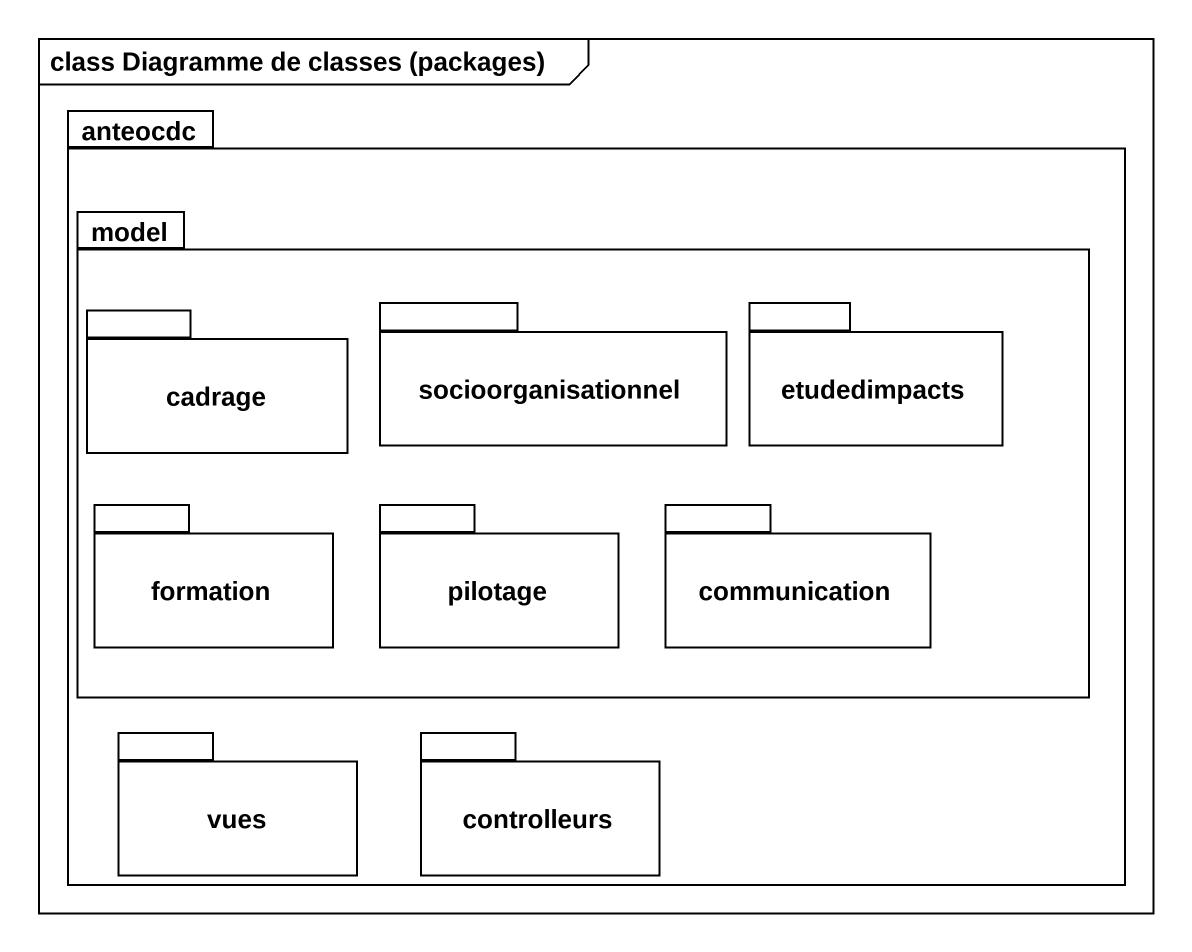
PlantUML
@startuml
mainframe class Diagramme de classes (packages)
package anteocdc {
  package model {
    package cadrage {
    }
    package socioorganisationnel {
    }
    package etudedimpacts {
    }
    package formation {
    }
    package pilotage {
    }
    package communication {
    }
  }
  package vues {
  }
  package controlleurs {
  }
}
@enduml
